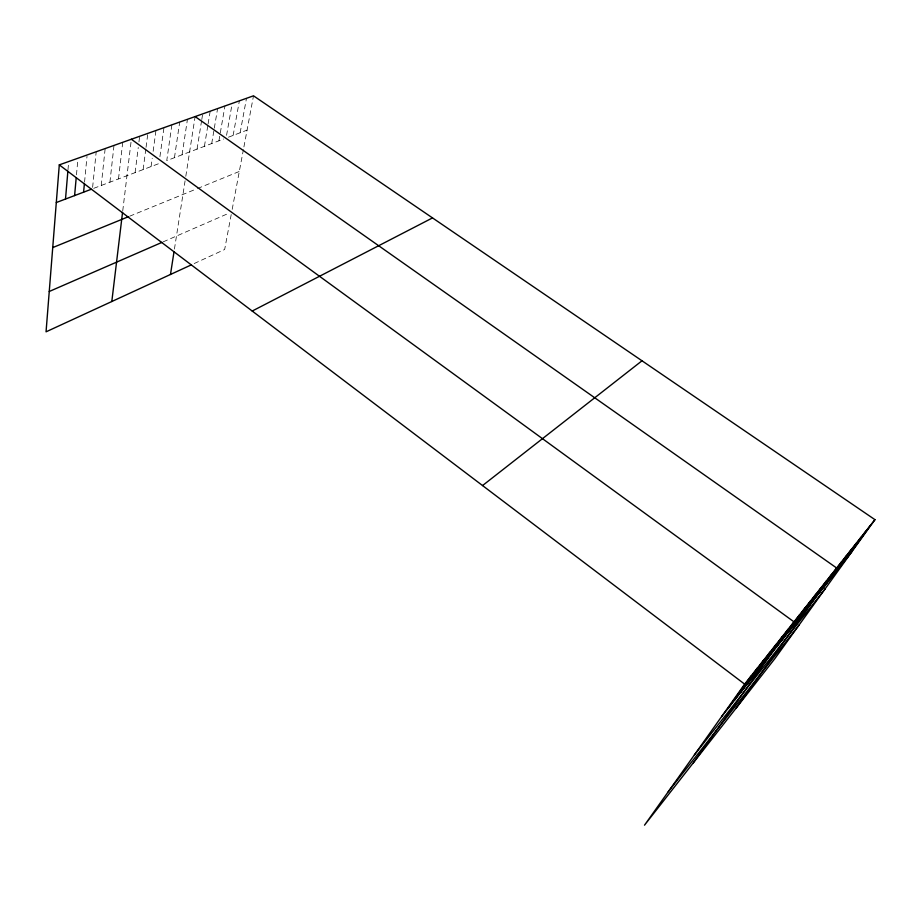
<?xml version="1.0" encoding="UTF-8"?>
<svg xmlns="http://www.w3.org/2000/svg" width="921" height="921" viewBox="0 0 921 921"><rect width="100%" height="100%" fill="white"/><g stroke="black" fill="none" stroke-linecap="round" stroke-linejoin="round"><path stroke-width="0.69" stroke-dasharray="4.61 3.45" d="M67.981 169.867L68.568 162.925M76.478 174.84L77.848 159.621M84.548 182.162L87 156.397M92.618 187.377L96.198 151.746M101.252 185.478L105.155 148.569M109.921 182.185L113.997 145.426M118.498 178.927L122.735 142.318M122.735 210.886L131.369 139.244M135.111 172.63L138.254 147.475M138.956 141.88L139.658 136.296M143.146 169.579L145.863 148.695M146.048 147.302L147.855 133.384M151.102 166.551L152.218 158.239M153.151 151.297L155.948 130.506M159.932 156.662L163.961 127.651M171.882 124.842L166.759 160.611L223.699 139.002M174.449 157.698L179.71 122.056M182.059 154.809L187.458 119.304M174.437 249.061L185.57 177.707M185.8 176.291L195.114 116.576M197.048 149.121L201.561 120.927M201.791 119.523L202.689 113.882M204.416 146.324L207.881 125.256M208.111 123.851L210.184 111.222M211.715 143.549L214.075 129.562M214.305 128.169L217.598 108.586M218.933 140.809L224.943 105.973M226.566 135.329L231.701 106.168M233.14 135.422L239.368 100.838M240.139 132.762L246.483 98.317M231.217 214.547L224.655 249.499L193.56 263.832M232.196 209.355L243.397 149.663M243.915 146.911L253.505 95.819M163.167 241.855L229.467 212.97M129.654 216.205L196.277 189.024M197.485 188.529L239.299 171.467M93.723 188.333L158.976 163.57M228.431 137.206L247.058 130.137"/><path stroke-width="1.38" d="M874.95 519.663L744.64 684.13L644.504 825.181L774.941 658.527L874.95 519.663L253.505 95.819L59.289 164.871L46.05 331.825L191.292 264.88M65.506 199.04L67.866 171.26M74.601 195.586L76.224 177.603M83.592 192.178L84.41 183.59M111.809 301.512L122.562 212.314M170.477 274.481L174.034 251.652M728.097 708.364L751.133 675.933M734.498 700.259L757.546 667.852M740.795 692.281L763.843 659.885M747 684.418L770.06 652.056M753.125 676.67L776.173 644.332M759.157 669.037L782.194 636.722M765.098 661.52L788.134 629.227M693.317 762.818L793.983 621.848L131.369 139.244M776.564 647.003L799.578 614.791M782.09 639.991L805.104 607.825M787.547 633.084L810.538 600.953M792.935 626.28L815.902 594.183M798.242 619.557L821.198 587.506M803.48 612.926L826.413 580.909M808.65 606.375L831.571 574.416M736.086 708.18L836.648 568.004L195.114 116.576M818.792 593.538L841.656 561.683M823.765 587.241L846.606 555.432M828.67 581.036L851.488 549.273M833.505 574.9L856.3 543.206M838.294 568.844L861.054 537.196M843.014 562.869L865.752 531.279M847.677 556.963L870.38 525.431M668.232 791.749L798.991 625.129M694.388 754.909L825.251 588.68M721.604 716.584L852.282 551.138M482.546 485.563L642.006 360.79M252.216 311.045L432.513 217.909M49.25 291.485L161.958 242.384M52.727 247.588L128.33 216.746M56.296 202.539L91.202 189.289M59.289 164.871L744.64 684.13"/></g></svg>
